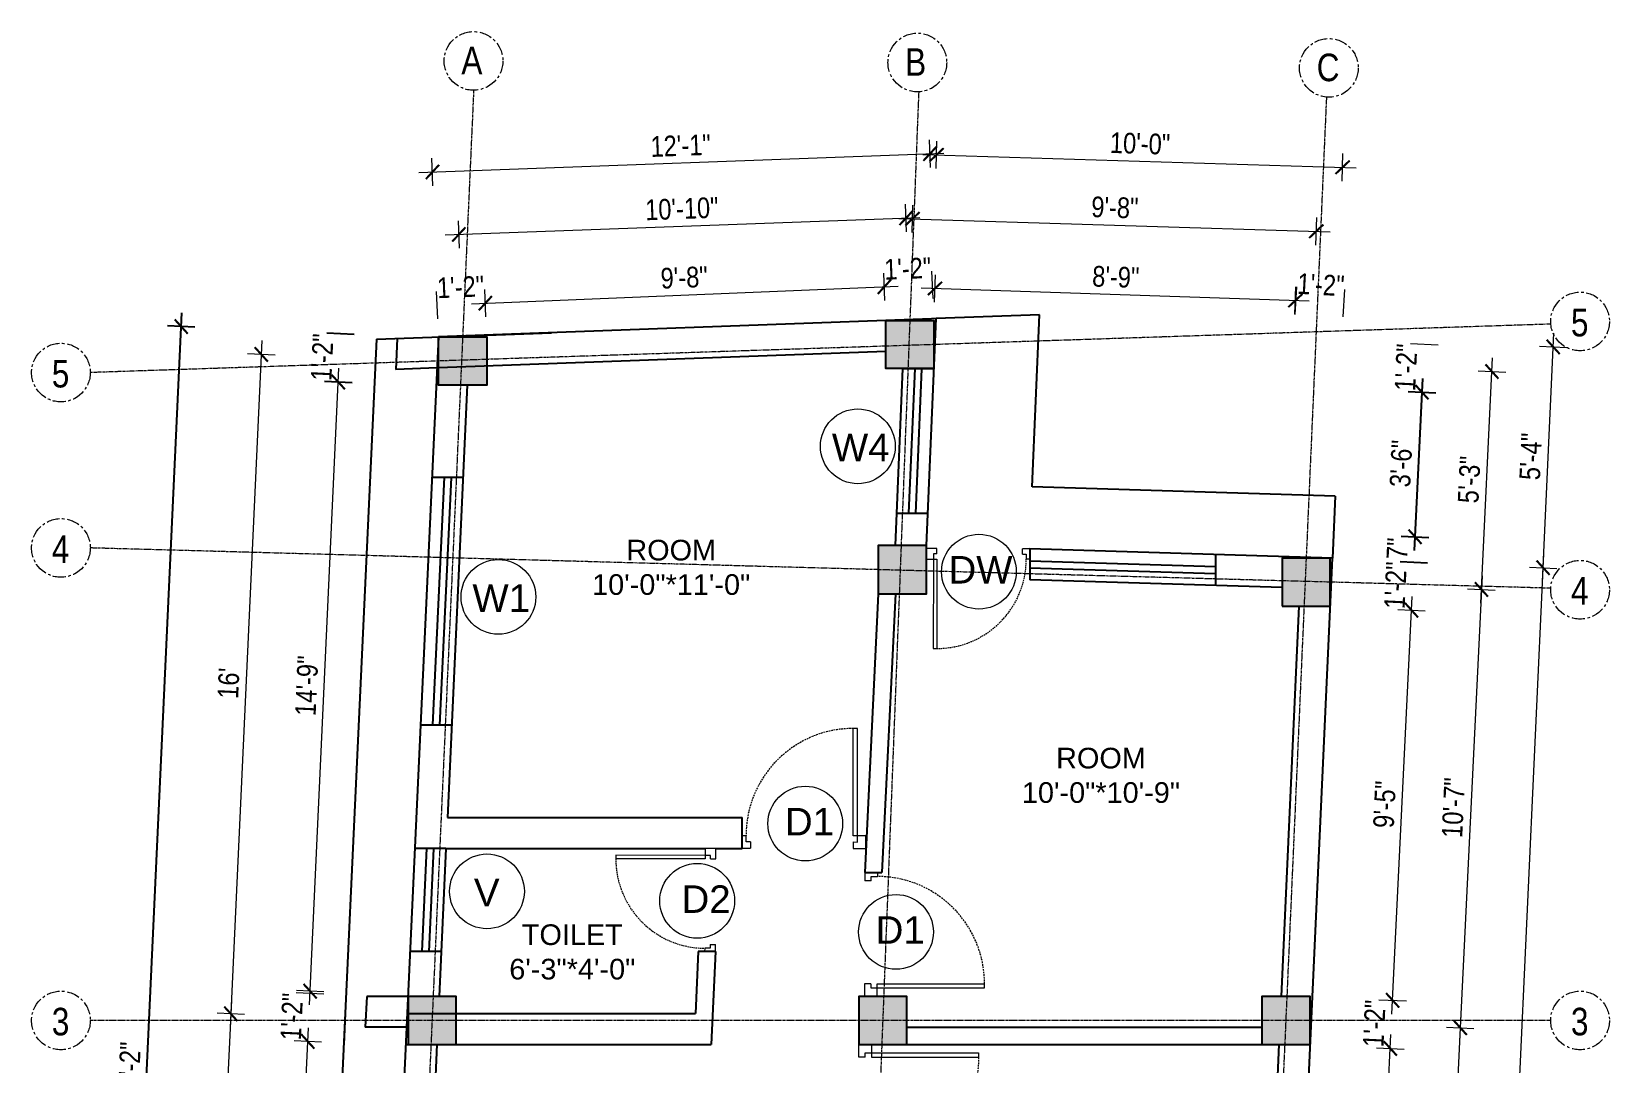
# Model space of a CAD drawing. Header units: inches. Extents: x -10117506 to -5032697, y -6529230 to -3254494.
# Drawn here: x -5046552.6 to -5046094.1, y -3259251 to -3258951.2 of the extents above; entities that cross this region are included whole.
import ezdxf

# ---------------------------------------------------------------- set-up
doc = ezdxf.new("R2010")
doc.units = ezdxf.units.IN
doc.header["$LTSCALE"] = 2
doc.header["$MEASUREMENT"] = 0
doc.header["$PDMODE"] = 34
doc.linetypes.add('CENTER', pattern=[2, 1.25, -0.25, 0.25, -0.25])
doc.linetypes.add('HIDDEN', pattern=[0.375, 0.25, -0.125])
doc.layers.get('0').update_dxf_attribs({"linetype": 'CONTINUOUS'})
doc.layers.get('DEFPOINTS').update_dxf_attribs({"color": 141, "linetype": 'CONTINUOUS'})
for name, color, linetype, lineweight in [('Annotate-Lite.w', 177, 'CONTINUOUS', 9), ('Annotations-Bold.w', 177, 'CONTINUOUS', 13), ('DIM 1-100', 4, 'CONTINUOUS', 13), ('Door-Window.w', 4, 'CONTINUOUS', 15), ('TEXT', 181, 'CONTINUOUS', 25)]:
    doc.layers.add(name, color=color, linetype=linetype, lineweight=lineweight)
doc.styles.add('ARAIL', font='ARIALN.TTF')
doc.styles.add('arial.', font='arial.ttf')
doc.styles.add('gaurav', font='arial.ttf')
doc.styles.get("Standard").update_dxf_attribs({"font": 'ARIALN.TTF'})
doc.dimstyles.new('1 by 96', dxfattribs={"dimtxt": 6, "dimasz": 4, "dimexe": 4, "dimexo": 4, "dimgap": 2, "dimtad": 1, "dimdec": 0, "dimzin": 0, "dimdsep": 46, "dimlunit": 4, "dimtxsty": 'Standard', "dimblk": 'ARCHTICK', "dimcen": 0, "dimdle": 4, "dimadec": 0, "dimazin": 0, "dimtfac": 1, "dimtdec": 0, "dimtix": 1, "dimtofl": 0, "dimtmove": 1, "dimatfit": 3, "dimldrblk": 'ARCHTICK', "dimfxl": 4, "dimfxlon": 1, "dimtolj": 1, "dimtzin": 0, "dimlwd": -1, "dimlwe": -1, "dimarcsym": 0})

# ---------------------------------------------------------------- blocks, each defined once
blk = doc.blocks.new('3-0')
at = {"ltscale": 3}
for p, q in [((11063.05, 10097.68), (11065.97, 10099.9)), ((11063.05, 10097.68), (11064.53, 10095.73)), ((11065.25, 10097.81), (11066.71, 10098.92)), ((11065.99, 10096.84), (11065.25, 10097.81)), ((11065.97, 10099.9), (11066.71, 10098.92)), ((11065.99, 10096.84), (11064.53, 10095.73)), ((11085.5, 10074.13), (11110.32, 10092.96)), ((11086.24, 10073.15), (11111.05, 10091.97)), ((11111.05, 10091.97), (11110.32, 10092.96)), ((11084.04, 10073.02), (11082.57, 10071.91)), ((11082.57, 10071.91), (11084.79, 10068.98)), ((11084.04, 10073.02), (11084.78, 10072.04)), ((11084.78, 10072.04), (11086.24, 10073.15)), ((11084.79, 10068.98), (11087.72, 10071.2)), ((11086.24, 10073.15), (11085.5, 10074.13)), ((11087.72, 10071.2), (11086.24, 10073.15))]:
    blk.add_line(p, q, dxfattribs=at)
at = {"layer": 'Door-Window.w', "color": 9, "linetype": 'HIDDEN', "lineweight": 18}
blk.add_arc((11085.5, 10074.13), 31.16, 37.1906, 127.1465, dxfattribs=at)
blk = doc.blocks.new('_ArchTick')
at = {"color": 0, "linetype": 'ByBlock', "const_width": 0.15}
blk.add_lwpolyline([(-0.5, -0.5), (0.5, 0.5)], dxfattribs=at)
blk = doc.blocks.new('*D796')
at = {"layer": 'DEFPOINTS', "color": 0, "ltscale": 0.5, "transparency": 16777216}
for p in [(-5046444.24, -3259046.92), (-5046494.71, -3259236.59), (-5046453.09, -3259238.51)]:
    blk.add_point(p, dxfattribs=at)
at = {"layer": 'DIM 1-100', "color": 0, "ltscale": 0.5, "transparency": 16777216}
for p, q in [((-5046485.67, -3259041), (-5046494.9, -3259240.58)), ((-5046481.86, -3259045.18), (-5046489.85, -3259044.81)), ((-5046490.72, -3259236.77), (-5046498.71, -3259236.4))]:
    blk.add_line(p, q, dxfattribs=at)
at = {"layer": 'DIM 1-100', "color": 0, "ltscale": 0.5, "transparency": 16777216, "xscale": 4, "yscale": 4, "zscale": 4}
for p, rotation in [((-5046485.86, -3259045), 87.35377427643434), ((-5046494.71, -3259236.59), 267.3537742764343)]:
    blk.add_blockref('_ArchTick', p, dxfattribs=dict(at, rotation=rotation))
at = {"layer": 'DIM 1-100', "color": 0, "ltscale": 0.5, "transparency": 16777216, "insert": (-5046495.34, -3259140.56), "char_height": 6, "attachment_point": 5, "rotation": 87.3538}
blk.add_mtext("\\A1;16'", dxfattribs=at)
blk = doc.blocks.new('*D797')
at = {"layer": 'DEFPOINTS', "color": 0, "ltscale": 0.5, "transparency": 16777216}
for p in [(-5046453.09, -3259238.51), (-5046500.95, -3259371.59), (-5046459.33, -3259373.51)]:
    blk.add_point(p, dxfattribs=at)
at = {"layer": 'DIM 1-100', "color": 0, "ltscale": 0.5, "transparency": 16777216}
for p, q in [((-5046494.53, -3259232.59), (-5046501.14, -3259375.58)), ((-5046490.72, -3259236.77), (-5046498.71, -3259236.4)), ((-5046496.96, -3259371.77), (-5046504.95, -3259371.4))]:
    blk.add_line(p, q, dxfattribs=at)
at = {"layer": 'DIM 1-100', "color": 0, "ltscale": 0.5, "transparency": 16777216, "xscale": 4, "yscale": 4, "zscale": 4}
for p, rotation in [((-5046494.71, -3259236.59), 87.35377427643306), ((-5046500.95, -3259371.59), 267.353774276433)]:
    blk.add_blockref('_ArchTick', p, dxfattribs=dict(at, rotation=rotation))
at = {"layer": 'DIM 1-100', "color": 0, "ltscale": 0.5, "transparency": 16777216, "insert": (-5046502.89, -3259303.85), "char_height": 6, "attachment_point": 5, "rotation": 87.3538}
blk.add_mtext('\\A1;11\'-3"', dxfattribs=at)
blk = doc.blocks.new('*D802')
at = {"layer": 'DEFPOINTS', "color": 0, "ltscale": 0.5, "transparency": 16777216}
for p in [(-5046472.34, -3259244.62), (-5046453.08, -3259245.51), (-5046459.32, -3259366.51)]:
    blk.add_point(p, dxfattribs=at)
at = {"layer": 'DIM 1-100', "color": 0, "ltscale": 0.5, "transparency": 16777216}
for p, q in [((-5046478.12, -3259369.65), (-5046472.15, -3259240.63)), ((-5046468.34, -3259244.81), (-5046476.33, -3259244.44)), ((-5046473.94, -3259365.84), (-5046481.93, -3259365.47))]:
    blk.add_line(p, q, dxfattribs=at)
at = {"layer": 'DIM 1-100', "color": 0, "ltscale": 0.5, "transparency": 16777216, "xscale": 4, "yscale": 4, "zscale": 4}
for p, rotation in [((-5046472.34, -3259244.62), 87.35377427643303), ((-5046477.93, -3259365.65), 267.353774276433)]:
    blk.add_blockref('_ArchTick', p, dxfattribs=dict(at, rotation=rotation))
at = {"layer": 'DIM 1-100', "color": 0, "ltscale": 0.5, "transparency": 16777216, "insert": (-5046480.19, -3259304.9), "char_height": 6, "attachment_point": 5, "rotation": 87.3538}
blk.add_mtext('\\A1;10\'-1"', dxfattribs=at)
blk = doc.blocks.new('*D803')
at = {"layer": 'DEFPOINTS', "color": 0, "ltscale": 0.5, "transparency": 16777216}
for p in [(-5046471.69, -3259230.65), (-5046453.08, -3259231.51), (-5046453.08, -3259245.51)]:
    blk.add_point(p, dxfattribs=at)
at = {"layer": 'DIM 1-100', "color": 0, "ltscale": 0.5, "transparency": 16777216}
for p, q in [((-5046467.7, -3259230.84), (-5046475.69, -3259230.47)), ((-5046468.34, -3259244.81), (-5046476.33, -3259244.44))]:
    blk.add_line(p, q, dxfattribs=at)
at = {"layer": 'DIM 1-100', "color": 0, "ltscale": 0.5, "transparency": 16777216, "insert": (-5046477.02, -3259237.4), "char_height": 6, "attachment_point": 5, "rotation": 87.3538}
blk.add_mtext('\\A1;1\'-2"', dxfattribs=at)
blk = doc.blocks.new('*D804')
at = {"layer": 'DEFPOINTS', "color": 0, "ltscale": 0.5, "transparency": 16777216}
for p in [(-5046463.48, -3259053.03), (-5046444.22, -3259053.92), (-5046439.08, -3259231.51)]:
    blk.add_point(p, dxfattribs=at)
at = {"layer": 'DIM 1-100', "color": 0, "ltscale": 0.5, "transparency": 16777216}
for p, q in [((-5046471.85, -3259234), (-5046463.3, -3259049.04)), ((-5046459.49, -3259053.22), (-5046467.48, -3259052.85)), ((-5046467.67, -3259230.19), (-5046475.66, -3259229.82))]:
    blk.add_line(p, q, dxfattribs=at)
at = {"layer": 'DIM 1-100', "color": 0, "ltscale": 0.5, "transparency": 16777216, "xscale": 4, "yscale": 4, "zscale": 4}
for p, rotation in [((-5046463.48, -3259053.03), 87.35377427643303), ((-5046471.66, -3259230.01), 267.353774276433)]:
    blk.add_blockref('_ArchTick', p, dxfattribs=dict(at, rotation=rotation))
at = {"layer": 'DIM 1-100', "color": 0, "ltscale": 0.5, "transparency": 16777216, "insert": (-5046472.63, -3259141.28), "char_height": 6, "attachment_point": 5, "rotation": 87.3538}
blk.add_mtext('\\A1;14\'-9"', dxfattribs=at)
blk = doc.blocks.new('*D805')
at = {"color": 0, "ltscale": 0.5, "transparency": 16777216}
for p, q in [((-5046458.84, -3259039.25), (-5046466.83, -3259038.88)), ((-5046459.49, -3259053.22), (-5046467.48, -3259052.85))]:
    blk.add_line(p, q, dxfattribs=at)
at = {"layer": 'DEFPOINTS', "color": 0, "ltscale": 0.5, "transparency": 16777216}
for p in [(-5046462.84, -3259039.06), (-5046444.22, -3259039.92), (-5046444.22, -3259053.92)]:
    blk.add_point(p, dxfattribs=at)
at = {"color": 0, "ltscale": 0.5, "transparency": 16777216, "insert": (-5046468.17, -3259045.81), "char_height": 6, "attachment_point": 5, "rotation": 87.3538}
blk.add_mtext('\\A1;1\'-2"', dxfattribs=at)
blk = doc.blocks.new('*D806')
at = {"color": 0, "ltscale": 0.5, "transparency": 16777216}
for p, q in [((-5046529.34, -3259474.51), (-5046508.93, -3259032.93)), ((-5046505.12, -3259037.11), (-5046513.11, -3259036.74)), ((-5046525.16, -3259470.7), (-5046533.15, -3259470.33))]:
    blk.add_line(p, q, dxfattribs=at)
at = {"layer": 'DEFPOINTS', "color": 0, "ltscale": 0.5, "transparency": 16777216}
for p in [(-5046509.11, -3259036.92), (-5046444.22, -3259039.92), (-5046464.26, -3259473.51)]:
    blk.add_point(p, dxfattribs=at)
at = {"color": 0, "ltscale": 0.5, "transparency": 16777216, "xscale": 4, "yscale": 4, "zscale": 4}
for p, rotation in [((-5046509.11, -3259036.92), 87.35377427646175), ((-5046529.15, -3259470.51), 267.3537742764618)]:
    blk.add_blockref('_ArchTick', p, dxfattribs=dict(at, rotation=rotation))
at = {"color": 0, "ltscale": 0.5, "transparency": 16777216, "insert": (-5046524.19, -3259253.48), "char_height": 6, "attachment_point": 5, "rotation": 87.3538}
blk.add_mtext('\\A1;36\'-2"', dxfattribs=at)
blk = doc.blocks.new('*D815')
at = {"layer": 'DEFPOINTS', "color": 0, "ltscale": 0.5, "transparency": 16777216}
for p in [(-5046174.94, -3259111.18), (-5046181.09, -3259238.51), (-5046137.48, -3259240.62)]:
    blk.add_point(p, dxfattribs=at)
at = {"layer": 'DIM 1-100', "color": 0, "ltscale": 0.5, "transparency": 16777216}
for p, q in [((-5046131.14, -3259109.29), (-5046137.67, -3259244.61)), ((-5046135.33, -3259113.09), (-5046127.34, -3259113.48)), ((-5046141.48, -3259240.42), (-5046133.49, -3259240.81))]:
    blk.add_line(p, q, dxfattribs=at)
at = {"layer": 'DIM 1-100', "color": 0, "ltscale": 0.5, "transparency": 16777216, "xscale": 4, "yscale": 4, "zscale": 4}
for p, rotation in [((-5046131.33, -3259113.29), 87.23477603585455), ((-5046137.48, -3259240.62), 267.2347760358546)]:
    blk.add_blockref('_ArchTick', p, dxfattribs=dict(at, rotation=rotation))
at = {"layer": 'DIM 1-100', "color": 0, "ltscale": 0.5, "transparency": 16777216, "insert": (-5046139.46, -3259176.71), "char_height": 6, "attachment_point": 5, "rotation": 87.2348}
blk.add_mtext('\\A1;10\'-7"', dxfattribs=at)
blk = doc.blocks.new('*D816')
at = {"layer": 'DEFPOINTS', "color": 0, "ltscale": 0.5, "transparency": 16777216}
for p in [(-5046181.09, -3259238.51), (-5046187.27, -3259373.51), (-5046144, -3259375.6)]:
    blk.add_point(p, dxfattribs=at)
at = {"layer": 'DIM 1-100', "color": 0, "ltscale": 0.5, "transparency": 16777216}
for p, q in [((-5046137.29, -3259236.62), (-5046144.19, -3259379.6)), ((-5046141.48, -3259240.42), (-5046133.49, -3259240.81)), ((-5046148, -3259375.41), (-5046140.01, -3259375.79))]:
    blk.add_line(p, q, dxfattribs=at)
at = {"layer": 'DIM 1-100', "color": 0, "ltscale": 0.5, "transparency": 16777216, "xscale": 4, "yscale": 4, "zscale": 4}
for p, rotation in [((-5046137.48, -3259240.62), 87.23477603585154), ((-5046144, -3259375.6), 267.2347760358515)]:
    blk.add_blockref('_ArchTick', p, dxfattribs=dict(at, rotation=rotation))
at = {"layer": 'DIM 1-100', "color": 0, "ltscale": 0.5, "transparency": 16777216, "insert": (-5046145.8, -3259307.86), "char_height": 6, "attachment_point": 5, "rotation": 87.2348}
blk.add_mtext('\\A1;11\'-3"', dxfattribs=at)
blk = doc.blocks.new('*D818')
at = {"layer": 'DEFPOINTS', "color": 0, "ltscale": 0.5, "transparency": 16777216}
for p in [(-5046174.61, -3259104.17), (-5046113.41, -3259106.97), (-5046191.52, -3259473.51)]:
    blk.add_point(p, dxfattribs=at)
at = {"layer": 'DIM 1-100', "color": 0, "ltscale": 0.5, "transparency": 16777216}
for p, q in [((-5046130.5, -3259480.31), (-5046113.22, -3259102.98)), ((-5046117.4, -3259106.79), (-5046109.41, -3259107.16)), ((-5046134.31, -3259476.13), (-5046126.32, -3259476.5))]:
    blk.add_line(p, q, dxfattribs=at)
at = {"layer": 'DIM 1-100', "color": 0, "ltscale": 0.5, "transparency": 16777216, "xscale": 4, "yscale": 4, "zscale": 4}
for p, rotation in [((-5046113.41, -3259106.97), 87.37866535708275), ((-5046130.32, -3259476.31), 267.3786653570828)]:
    blk.add_blockref('_ArchTick', p, dxfattribs=dict(at, rotation=rotation))
at = {"layer": 'DIM 1-100', "color": 0, "ltscale": 0.5, "transparency": 16777216, "insert": (-5046126.92, -3259291.41), "char_height": 6, "attachment_point": 5, "rotation": 87.3787}
blk.add_mtext('\\A1;30\'-10"', dxfattribs=at)
blk = doc.blocks.new('*D822')
at = {"layer": 'DEFPOINTS', "color": 0, "ltscale": 0.5, "transparency": 16777216}
for p in [(-5046181.09, -3259245.51), (-5046157.8, -3259246.64), (-5046187.27, -3259366.51)]:
    blk.add_point(p, dxfattribs=at)
at = {"layer": 'DIM 1-100', "color": 0, "ltscale": 0.5, "transparency": 16777216}
for p, q in [((-5046163.84, -3259371.65), (-5046157.61, -3259242.64)), ((-5046161.8, -3259246.44), (-5046153.81, -3259246.83)), ((-5046167.64, -3259367.46), (-5046159.65, -3259367.85))]:
    blk.add_line(p, q, dxfattribs=at)
at = {"layer": 'DIM 1-100', "color": 0, "ltscale": 0.5, "transparency": 16777216, "xscale": 4, "yscale": 4, "zscale": 4}
for p, rotation in [((-5046157.8, -3259246.64), 87.23477603585147), ((-5046163.65, -3259367.65), 267.2347760358515)]:
    blk.add_blockref('_ArchTick', p, dxfattribs=dict(at, rotation=rotation))
at = {"layer": 'DIM 1-100', "color": 0, "ltscale": 0.5, "transparency": 16777216, "insert": (-5046165.78, -3259306.9), "char_height": 6, "attachment_point": 5, "rotation": 87.2348}
blk.add_mtext('\\A1;10\'-1"', dxfattribs=at)
blk = doc.blocks.new('*D823')
at = {"layer": 'DEFPOINTS', "color": 0, "ltscale": 0.5, "transparency": 16777216}
for p in [(-5046181.09, -3259231.51), (-5046157.13, -3259232.67), (-5046181.09, -3259245.51)]:
    blk.add_point(p, dxfattribs=at)
at = {"layer": 'DIM 1-100', "color": 0, "ltscale": 0.5, "transparency": 16777216}
for p, q in [((-5046161.12, -3259232.48), (-5046153.13, -3259232.86)), ((-5046161.8, -3259246.44), (-5046153.81, -3259246.83))]:
    blk.add_line(p, q, dxfattribs=at)
at = {"layer": 'DIM 1-100', "color": 0, "ltscale": 0.5, "transparency": 16777216, "insert": (-5046162.47, -3259239.41), "char_height": 6, "attachment_point": 5, "rotation": 87.2348}
blk.add_mtext('\\A1;1\'-2"', dxfattribs=at)
blk = doc.blocks.new('*D824')
at = {"layer": 'DEFPOINTS', "color": 0, "ltscale": 0.5, "transparency": 16777216}
for p in [(-5046175.26, -3259118.17), (-5046151.65, -3259119.31), (-5046181.09, -3259231.51)]:
    blk.add_point(p, dxfattribs=at)
at = {"layer": 'DIM 1-100', "color": 0, "ltscale": 0.5, "transparency": 16777216}
for p, q in [((-5046157.32, -3259236.66), (-5046151.46, -3259115.32)), ((-5046155.65, -3259119.12), (-5046147.66, -3259119.5)), ((-5046161.12, -3259232.48), (-5046153.13, -3259232.86))]:
    blk.add_line(p, q, dxfattribs=at)
at = {"layer": 'DIM 1-100', "color": 0, "ltscale": 0.5, "transparency": 16777216, "xscale": 4, "yscale": 4, "zscale": 4}
for p, rotation in [((-5046151.65, -3259119.31), 87.23477603585147), ((-5046157.13, -3259232.67), 267.2347760358515)]:
    blk.add_blockref('_ArchTick', p, dxfattribs=dict(at, rotation=rotation))
at = {"layer": 'DIM 1-100', "color": 0, "ltscale": 0.5, "transparency": 16777216, "insert": (-5046159.45, -3259175.75), "char_height": 6, "attachment_point": 5, "rotation": 87.2348}
blk.add_mtext('\\A1;9\'-5"', dxfattribs=at)
blk = doc.blocks.new('*D825')
at = {"layer": 'DEFPOINTS', "color": 0, "ltscale": 0.5, "transparency": 16777216}
for p in [(-5046175.26, -3259104.17), (-5046150.98, -3259105.34), (-5046175.26, -3259118.17)]:
    blk.add_point(p, dxfattribs=at)
at = {"layer": 'DIM 1-100', "color": 0, "ltscale": 0.5, "transparency": 16777216}
for p, q in [((-5046154.97, -3259105.15), (-5046146.98, -3259105.54)), ((-5046155.65, -3259119.12), (-5046147.66, -3259119.5))]:
    blk.add_line(p, q, dxfattribs=at)
at = {"layer": 'DIM 1-100', "color": 0, "ltscale": 0.5, "transparency": 16777216, "insert": (-5046156.32, -3259112.09), "char_height": 6, "attachment_point": 5, "rotation": 87.2348}
blk.add_mtext('\\A1;1\'-2"', dxfattribs=at)
blk = doc.blocks.new('*D826')
at = {"layer": 'DEFPOINTS', "color": 0, "ltscale": 0.5, "transparency": 16777216}
for p in [(-5046298.5, -3259005.37), (-5046297.41, -3259035.14), (-5046427.35, -3259039.92)]:
    blk.add_point(p, dxfattribs=at)
at = {"layer": 'DIM 1-100', "color": 0, "ltscale": 0.5, "transparency": 16777216}
for p, q in [((-5046298.36, -3259009.37), (-5046298.65, -3259001.38)), ((-5046432.44, -3259010.3), (-5046294.51, -3259005.23)), ((-5046428.3, -3259014.15), (-5046428.59, -3259006.15))]:
    blk.add_line(p, q, dxfattribs=at)
at = {"layer": 'DIM 1-100', "color": 0, "ltscale": 0.5, "transparency": 16777216, "xscale": 4, "yscale": 4, "zscale": 4}
for p, rotation in [((-5046298.5, -3259005.37), 2.105301261559177), ((-5046428.45, -3259010.15), 182.1053012615592)]:
    blk.add_blockref('_ArchTick', p, dxfattribs=dict(at, rotation=rotation))
at = {"layer": 'DIM 1-100', "color": 0, "ltscale": 0.5, "transparency": 16777216, "insert": (-5046363.66, -3259002.7), "char_height": 6, "attachment_point": 5, "rotation": 2.1053}
blk.add_mtext('\\A1;10\'-10"', dxfattribs=at)
blk = doc.blocks.new('*D827')
at = {"layer": 'DEFPOINTS', "color": 0, "ltscale": 0.5, "transparency": 16777216}
for p in [(-5046291.54, -3258986.68), (-5046289.78, -3259034.61), (-5046434.35, -3259039.92)]:
    blk.add_point(p, dxfattribs=at)
at = {"layer": 'DIM 1-100', "color": 0, "ltscale": 0.5, "transparency": 16777216}
for p, q in [((-5046291.39, -3258990.68), (-5046291.69, -3258982.68)), ((-5046440.11, -3258992.14), (-5046287.54, -3258986.53)), ((-5046435.97, -3258995.99), (-5046436.26, -3258988))]:
    blk.add_line(p, q, dxfattribs=at)
at = {"layer": 'DIM 1-100', "color": 0, "ltscale": 0.5, "transparency": 16777216, "xscale": 4, "yscale": 4, "zscale": 4}
for p, rotation in [((-5046291.54, -3258986.68), 2.105301261245931), ((-5046436.11, -3258991.99), 182.1053012612459)]:
    blk.add_blockref('_ArchTick', p, dxfattribs=dict(at, rotation=rotation))
at = {"layer": 'DIM 1-100', "color": 0, "ltscale": 0.5, "transparency": 16777216, "insert": (-5046364.01, -3258984.33), "char_height": 6, "attachment_point": 5, "rotation": 2.1053}
blk.add_mtext('\\A1;12\'-1"', dxfattribs=at)
blk = doc.blocks.new('*D828')
at = {"layer": 'DEFPOINTS', "color": 0, "ltscale": 0.5, "transparency": 16777216}
for p in [(-5046304.81, -3259025.36), (-5046304.41, -3259035.14), (-5046420.35, -3259039.92)]:
    blk.add_point(p, dxfattribs=at)
at = {"layer": 'DIM 1-100', "color": 0, "ltscale": 0.5, "transparency": 16777216}
for p, q in [((-5046304.65, -3259029.35), (-5046304.98, -3259021.36)), ((-5046424.75, -3259030.3), (-5046300.82, -3259025.19)), ((-5046420.59, -3259034.13), (-5046420.92, -3259026.14))]:
    blk.add_line(p, q, dxfattribs=at)
at = {"layer": 'DIM 1-100', "color": 0, "ltscale": 0.5, "transparency": 16777216, "xscale": 4, "yscale": 4, "zscale": 4}
for p, rotation in [((-5046304.81, -3259025.36), 2.359245323736432), ((-5046420.75, -3259030.13), 182.3592453237364)]:
    blk.add_blockref('_ArchTick', p, dxfattribs=dict(at, rotation=rotation))
at = {"layer": 'DIM 1-100', "color": 0, "ltscale": 0.5, "transparency": 16777216, "insert": (-5046362.99, -3259022.68), "char_height": 6, "attachment_point": 5, "rotation": 2.3592}
blk.add_mtext('\\A1;9\'-8"', dxfattribs=at)
blk = doc.blocks.new('*D829')
at = {"layer": 'DEFPOINTS', "color": 0, "ltscale": 0.5, "transparency": 16777216}
for p in [(-5046290.84, -3259024.78), (-5046304.41, -3259035.14), (-5046290.41, -3259035.14)]:
    blk.add_point(p, dxfattribs=at)
at = {"layer": 'DIM 1-100', "color": 0, "ltscale": 0.5, "transparency": 16777216}
for p, q in [((-5046304.65, -3259029.35), (-5046304.98, -3259021.36)), ((-5046290.67, -3259028.78), (-5046291, -3259020.78))]:
    blk.add_line(p, q, dxfattribs=at)
at = {"layer": 'DIM 1-100', "color": 0, "ltscale": 0.5, "transparency": 16777216, "insert": (-5046298.03, -3259020.06), "char_height": 6, "attachment_point": 5, "rotation": 2.3592}
blk.add_mtext('\\A1;1\'-2"', dxfattribs=at)
blk = doc.blocks.new('*D830')
at = {"layer": 'DEFPOINTS', "color": 0, "ltscale": 0.5, "transparency": 16777216}
for p in [(-5046434.73, -3259030.71), (-5046434.35, -3259039.92), (-5046420.35, -3259039.92)]:
    blk.add_point(p, dxfattribs=at)
at = {"layer": 'DIM 1-100', "color": 0, "ltscale": 0.5, "transparency": 16777216}
for p, q in [((-5046434.57, -3259034.7), (-5046434.9, -3259026.71)), ((-5046420.59, -3259034.13), (-5046420.92, -3259026.14))]:
    blk.add_line(p, q, dxfattribs=at)
at = {"layer": 'DIM 1-100', "color": 0, "ltscale": 0.5, "transparency": 16777216, "insert": (-5046427.95, -3259025.41), "char_height": 6, "attachment_point": 5, "rotation": 2.3592}
blk.add_mtext('\\A1;1\'-2"', dxfattribs=at)
blk = doc.blocks.new('*D831')
at = {"layer": 'DEFPOINTS', "color": 0, "ltscale": 0.5, "transparency": 16777216}
for p in [(-5046179.32, -3259009.23), (-5046299.58, -3259100.55), (-5046182.26, -3259104.17)]:
    blk.add_point(p, dxfattribs=at)
at = {"layer": 'DIM 1-100', "color": 0, "ltscale": 0.5, "transparency": 16777216}
for p, q in [((-5046296.77, -3259009.6), (-5046296.52, -3259001.6)), ((-5046300.64, -3259005.48), (-5046175.32, -3259009.35)), ((-5046179.45, -3259013.22), (-5046179.2, -3259005.23))]:
    blk.add_line(p, q, dxfattribs=at)
at = {"layer": 'DIM 1-100', "color": 0, "ltscale": 0.5, "transparency": 16777216, "xscale": 4, "yscale": 4, "zscale": 4}
for p, rotation in [((-5046296.64, -3259005.6), 178.2307711003273), ((-5046179.32, -3259009.23), 358.2307711003274)]:
    blk.add_blockref('_ArchTick', p, dxfattribs=dict(at, rotation=rotation))
at = {"layer": 'DIM 1-100', "color": 0, "ltscale": 0.5, "transparency": 16777216, "insert": (-5046237.83, -3259002.35), "char_height": 6, "attachment_point": 5, "rotation": 358.2308}
blk.add_mtext('\\A1;9\'-8"', dxfattribs=at)
blk = doc.blocks.new('*D832')
at = {"layer": 'DEFPOINTS', "color": 0, "ltscale": 0.5, "transparency": 16777216}
for p in [(-5046171.68, -3258990.64), (-5046292.58, -3259082.51), (-5046174.61, -3259086.13)]:
    blk.add_point(p, dxfattribs=at)
at = {"layer": 'DIM 1-100', "color": 0, "ltscale": 0.5, "transparency": 16777216}
for p, q in [((-5046289.76, -3258991.02), (-5046289.52, -3258983.02)), ((-5046293.64, -3258986.89), (-5046167.68, -3258990.76)), ((-5046171.8, -3258994.64), (-5046171.56, -3258986.64))]:
    blk.add_line(p, q, dxfattribs=at)
at = {"layer": 'DIM 1-100', "color": 0, "ltscale": 0.5, "transparency": 16777216, "xscale": 4, "yscale": 4, "zscale": 4}
for p, rotation in [((-5046289.64, -3258987.02), 178.2403784459445), ((-5046171.68, -3258990.64), 358.2403784459445)]:
    blk.add_blockref('_ArchTick', p, dxfattribs=dict(at, rotation=rotation))
at = {"layer": 'DIM 1-100', "color": 0, "ltscale": 0.5, "transparency": 16777216, "insert": (-5046230.51, -3258983.77), "char_height": 6, "attachment_point": 5, "rotation": 358.2404}
blk.add_mtext('\\A1;10\'-0"', dxfattribs=at)
blk = doc.blocks.new('*D833')
at = {"layer": 'DEFPOINTS', "color": 0, "ltscale": 0.5, "transparency": 16777216}
for p in [(-5046185.39, -3259029.35), (-5046290.41, -3259035.14), (-5046185.7, -3259038.65)]:
    blk.add_point(p, dxfattribs=at)
at = {"layer": 'DIM 1-100', "color": 0, "ltscale": 0.5, "transparency": 16777216}
for p, q in [((-5046290.23, -3259029.84), (-5046289.96, -3259021.84)), ((-5046294.1, -3259025.71), (-5046181.39, -3259029.48)), ((-5046185.52, -3259033.34), (-5046185.25, -3259025.35))]:
    blk.add_line(p, q, dxfattribs=at)
at = {"layer": 'DIM 1-100', "color": 0, "ltscale": 0.5, "transparency": 16777216, "xscale": 4, "yscale": 4, "zscale": 4}
for p, rotation in [((-5046290.1, -3259025.84), 178.0827308173939), ((-5046185.39, -3259029.35), 358.0827308173939)]:
    blk.add_blockref('_ArchTick', p, dxfattribs=dict(at, rotation=rotation))
at = {"layer": 'DIM 1-100', "color": 0, "ltscale": 0.5, "transparency": 16777216, "insert": (-5046237.57, -3259022.53), "char_height": 6, "attachment_point": 5, "rotation": 358.0827}
blk.add_mtext('\\A1;8\'-9"', dxfattribs=at)
blk = doc.blocks.new('*D834')
at = {"layer": 'DEFPOINTS', "color": 0, "ltscale": 0.5, "transparency": 16777216}
for p in [(-5046171.27, -3259030.13), (-5046185.7, -3259038.65), (-5046175.26, -3259104.17)]:
    blk.add_point(p, dxfattribs=at)
at = {"layer": 'DIM 1-100', "color": 0, "ltscale": 0.5, "transparency": 16777216}
for p, q in [((-5046185.41, -3259033.37), (-5046184.98, -3259025.38)), ((-5046171.49, -3259034.12), (-5046171.06, -3259026.13))]:
    blk.add_line(p, q, dxfattribs=at)
at = {"layer": 'DIM 1-100', "color": 0, "ltscale": 0.5, "transparency": 16777216, "insert": (-5046177.97, -3259024.75), "char_height": 6, "attachment_point": 5, "rotation": 356.9212}
blk.add_mtext('\\A1;1\'-2"', dxfattribs=at)
blk = doc.blocks.new('*D794')
at = {"color": 0, "ltscale": 0.5, "transparency": 16777216}
for p, q in [((-5046154.62, -3259097.79), (-5046146.63, -3259098.17)), ((-5046154.97, -3259105.15), (-5046146.98, -3259105.54))]:
    blk.add_line(p, q, dxfattribs=at)
at = {"layer": 'DEFPOINTS', "color": 0, "ltscale": 0.5, "transparency": 16777216}
for p in [(-5046292.18, -3259091.14), (-5046150.62, -3259097.98), (-5046175.26, -3259104.17)]:
    blk.add_point(p, dxfattribs=at)
at = {"color": 0, "ltscale": 0.5, "transparency": 16777216, "insert": (-5046155.8, -3259101.42), "char_height": 6, "attachment_point": 5, "rotation": 87.2348}
blk.add_mtext('\\A1;7"', dxfattribs=at)
blk = doc.blocks.new('*D795')
at = {"color": 0, "ltscale": 0.5, "transparency": 16777216}
for p, q in [((-5046150.82, -3259101.98), (-5046148.4, -3259052)), ((-5046152.59, -3259055.8), (-5046144.6, -3259056.19)), ((-5046154.62, -3259097.79), (-5046146.63, -3259098.17))]:
    blk.add_line(p, q, dxfattribs=at)
at = {"layer": 'DEFPOINTS', "color": 0, "ltscale": 0.5, "transparency": 16777216}
for p in [(-5046290.4, -3259049.14), (-5046148.6, -3259055.99), (-5046292.18, -3259091.14)]:
    blk.add_point(p, dxfattribs=at)
at = {"color": 0, "ltscale": 0.5, "transparency": 16777216, "xscale": 4, "yscale": 4, "zscale": 4}
for p, rotation in [((-5046148.6, -3259055.99), 87.23477603585147), ((-5046150.62, -3259097.98), 267.2347760358515)]:
    blk.add_blockref('_ArchTick', p, dxfattribs=dict(at, rotation=rotation))
at = {"color": 0, "ltscale": 0.5, "transparency": 16777216, "insert": (-5046154.67, -3259076.74), "char_height": 6, "attachment_point": 5, "rotation": 87.2348}
blk.add_mtext('\\A1;3\'-6"', dxfattribs=at)
blk = doc.blocks.new('*D835')
at = {"layer": 'DEFPOINTS', "color": 0, "ltscale": 0.5, "transparency": 16777216}
for p in [(-5046290.41, -3259035.14), (-5046147.92, -3259042.03), (-5046290.4, -3259049.14)]:
    blk.add_point(p, dxfattribs=at)
at = {"layer": 'DIM 1-100', "color": 0, "ltscale": 0.5, "transparency": 16777216}
for p, q in [((-5046151.92, -3259041.83), (-5046143.93, -3259042.22)), ((-5046152.59, -3259055.8), (-5046144.6, -3259056.19))]:
    blk.add_line(p, q, dxfattribs=at)
at = {"layer": 'DIM 1-100', "color": 0, "ltscale": 0.5, "transparency": 16777216, "insert": (-5046153.26, -3259048.77), "char_height": 6, "attachment_point": 5, "rotation": 87.2348}
blk.add_mtext('\\A1;1\'-2"', dxfattribs=at)
blk = doc.blocks.new('*D836')
at = {"layer": 'DEFPOINTS', "color": 0, "ltscale": 0.5, "transparency": 16777216}
for p in [(-5046290.41, -3259042.14), (-5046128.27, -3259049.98), (-5046174.94, -3259111.18)]:
    blk.add_point(p, dxfattribs=at)
at = {"layer": 'DIM 1-100', "color": 0, "ltscale": 0.5, "transparency": 16777216}
for p, q in [((-5046132.27, -3259049.78), (-5046124.28, -3259050.17)), ((-5046131.52, -3259117.28), (-5046128.08, -3259045.98)), ((-5046135.33, -3259113.09), (-5046127.34, -3259113.48))]:
    blk.add_line(p, q, dxfattribs=at)
at = {"layer": 'DIM 1-100', "color": 0, "ltscale": 0.5, "transparency": 16777216, "xscale": 4, "yscale": 4, "zscale": 4}
for p, rotation in [((-5046128.27, -3259049.98), 87.23477603585147), ((-5046131.33, -3259113.29), 267.2347760358515)]:
    blk.add_blockref('_ArchTick', p, dxfattribs=dict(at, rotation=rotation))
at = {"layer": 'DIM 1-100', "color": 0, "ltscale": 0.5, "transparency": 16777216, "insert": (-5046134.86, -3259081.39), "char_height": 6, "attachment_point": 5, "rotation": 87.2348}
blk.add_mtext('\\A1;5\'-3"', dxfattribs=at)
blk = doc.blocks.new('*D837')
at = {"layer": 'DEFPOINTS', "color": 0, "ltscale": 0.5, "transparency": 16777216}
for p in [(-5046289.78, -3259034.61), (-5046110.47, -3259042.82), (-5046174.61, -3259104.17)]:
    blk.add_point(p, dxfattribs=at)
at = {"layer": 'DIM 1-100', "color": 0, "ltscale": 0.5, "transparency": 16777216}
for p, q in [((-5046113.59, -3259110.97), (-5046110.29, -3259038.82)), ((-5046114.46, -3259042.63), (-5046106.47, -3259043)), ((-5046117.4, -3259106.79), (-5046109.41, -3259107.16))]:
    blk.add_line(p, q, dxfattribs=at)
at = {"layer": 'DIM 1-100', "color": 0, "ltscale": 0.5, "transparency": 16777216, "xscale": 4, "yscale": 4, "zscale": 4}
for p, rotation in [((-5046110.47, -3259042.82), 87.3786653570823), ((-5046113.41, -3259106.97), 267.3786653570823)]:
    blk.add_blockref('_ArchTick', p, dxfattribs=dict(at, rotation=rotation))
at = {"layer": 'DIM 1-100', "color": 0, "ltscale": 0.5, "transparency": 16777216, "insert": (-5046116.98, -3259074.66), "char_height": 6, "attachment_point": 5, "rotation": 87.3787}
blk.add_mtext('\\A1;5\'-4"', dxfattribs=at)

msp = doc.modelspace()

# ---------------------------------------------------------------- hatches: boundary and pattern name
at = {"ltscale": 0.5}
for points in [[(-5046290.4, -3259035.14), (-5046304.4, -3259035.14), (-5046304.4, -3259049.14), (-5046290.4, -3259049.14)], [(-5046420.35, -3259039.92), (-5046434.35, -3259039.92), (-5046434.35, -3259053.92), (-5046420.35, -3259053.92)], [(-5046292.58, -3259100.55), (-5046306.58, -3259100.55), (-5046306.58, -3259114.55), (-5046292.58, -3259114.55)], [(-5046175.26, -3259104.17), (-5046189.26, -3259104.17), (-5046189.26, -3259118.17), (-5046175.26, -3259118.17)], [(-5046429.21, -3259231.51), (-5046443.21, -3259231.51), (-5046443.21, -3259245.51), (-5046429.21, -3259245.51)], [(-5046298.26, -3259231.51), (-5046312.26, -3259231.51), (-5046312.26, -3259245.51), (-5046298.26, -3259245.51)], [(-5046181.09, -3259231.51), (-5046195.09, -3259231.51), (-5046195.09, -3259245.51), (-5046181.09, -3259245.51)]]:
    msp.add_hatch(color=1, dxfattribs=at).paths.add_polyline_path(points)

# ---------------------------------------------------------------- linework, layer by layer
for p, q in [((-5046291.15, -3259034.66), (-5046434.35, -3259039.92)), ((-5046292.58, -3259100.55), (-5046289.78, -3259034.61)), ((-5046259.71, -3259033.5), (-5046289.78, -3259034.61)), ((-5046261.82, -3259083.48), (-5046259.71, -3259033.5)), ((-5046452.4, -3259040.58), (-5046473.24, -3259491.51)), ((-5046434.35, -3259039.92), (-5046454.39, -3259473.51)), ((-5046452.4, -3259040.58), (-5046401.57, -3259038.72)), ((-5046446.38, -3259040.36), (-5046446.8, -3259049.39)), ((-5046304.41, -3259044.15), (-5046434.35, -3259048.93)), ((-5046434.77, -3259048.94), (-5046446.8, -3259049.39)), ((-5046301.58, -3259100.55), (-5046299.4, -3259049.14)), ((-5046299.4, -3259049.14), (-5046290.4, -3259049.14)), ((-5046297.68, -3259091.1), (-5046295.9, -3259049.1)), ((-5046295.68, -3259091.19), (-5046293.9, -3259049.19)), ((-5046425.99, -3259053.92), (-5046431.79, -3259179.51)), ((-5046427.23, -3259080.72), (-5046436.24, -3259080.72)), ((-5046432.73, -3259080.67), (-5046436.06, -3259152.67)), ((-5046430.73, -3259080.76), (-5046434.06, -3259152.76)), ((-5046173.79, -3259086.19), (-5046261.82, -3259083.48)), ((-5046173.79, -3259086.19), (-5046174.61, -3259104.17)), ((-5046301.18, -3259091.14), (-5046292.18, -3259091.14)), ((-5046174.61, -3259104.17), (-5046262.58, -3259101.47)), ((-5046262.58, -3259101.47), (-5046262.58, -3259110.47)), ((-5046262.54, -3259104.97), (-5046208.54, -3259106.63)), ((-5046208.58, -3259103.13), (-5046208.58, -3259112.13)), ((-5046192.07, -3259485.51), (-5046174.61, -3259104.17)), ((-5046262.61, -3259106.97), (-5046208.61, -3259108.63)), ((-5046189.26, -3259112.73), (-5046262.58, -3259110.47)), ((-5046306.58, -3259114.55), (-5046310.51, -3259195.51)), ((-5046301.57, -3259114.55), (-5046305.5, -3259195.51)), ((-5046189.45, -3259231.51), (-5046184.26, -3259118.17)), ((-5046430.56, -3259152.72), (-5046439.56, -3259152.72)), ((-5046431.79, -3259179.51), (-5046346.17, -3259179.51)), ((-5046346.17, -3259188.51), (-5046346.17, -3259179.51)), ((-5046432.21, -3259188.51), (-5046441.21, -3259188.51)), ((-5046439.1, -3259218.46), (-5046437.71, -3259188.46)), ((-5046437.1, -3259218.56), (-5046435.71, -3259188.56)), ((-5046432.21, -3259188.51), (-5046434.2, -3259231.51)), ((-5046432.21, -3259188.51), (-5046356.87, -3259188.51)), ((-5046353.81, -3259188.51), (-5046346.17, -3259188.51)), ((-5046310.51, -3259195.51), (-5046305.5, -3259195.51)), ((-5046433.6, -3259218.51), (-5046442.61, -3259218.51)), ((-5046358.88, -3259218.51), (-5046359.71, -3259236.51)), ((-5046353.88, -3259218.51), (-5046358.88, -3259218.51)), ((-5046353.88, -3259218.51), (-5046355.12, -3259245.51)), ((-5046455.22, -3259231.51), (-5046455.64, -3259240.51)), ((-5046443.22, -3259231.51), (-5046455.22, -3259231.51)), ((-5046443.44, -3259236.51), (-5046359.71, -3259236.51)), ((-5046443.62, -3259240.51), (-5046455.64, -3259240.51)), ((-5046443.22, -3259240.51), (-5046443.21, -3259240.51)), ((-5046298.26, -3259240.51), (-5046195.09, -3259240.51)), ((-5046443.85, -3259245.51), (-5046355.12, -3259245.51)), ((-5046434.84, -3259245.51), (-5046440.44, -3259366.51)), ((-5046298.26, -3259245.51), (-5046195.09, -3259245.51)), ((-5046195.63, -3259366.51), (-5046190.09, -3259245.51))]:
    msp.add_line(p, q, dxfattribs=at)
at = {"color": 3, "ltscale": 0.5}
for p, q in [((-5046289.78, -3259034.61), (-5046291.15, -3259034.66)), ((-5046461.46, -3259236.51), (-5046461.87, -3259245.51))]:
    msp.add_line(p, q, dxfattribs=at)
at = {"ltscale": 0.5}
for points in [[(-5046304.41, -3259035.14), (-5046290.41, -3259035.14), (-5046290.41, -3259049.14), (-5046304.41, -3259049.14)], [(-5046434.35, -3259039.92), (-5046420.35, -3259039.92), (-5046420.35, -3259053.92), (-5046434.35, -3259053.92)], [(-5046306.58, -3259114.55), (-5046292.58, -3259114.55), (-5046292.58, -3259100.55), (-5046306.58, -3259100.55)], [(-5046189.26, -3259118.17), (-5046175.26, -3259118.17), (-5046175.26, -3259104.17), (-5046189.26, -3259104.17)], [(-5046443.21, -3259245.51), (-5046429.21, -3259245.51), (-5046429.21, -3259231.51), (-5046443.21, -3259231.51)], [(-5046312.26, -3259245.51), (-5046298.26, -3259245.51), (-5046298.26, -3259231.51), (-5046312.26, -3259231.51)], [(-5046195.09, -3259245.51), (-5046181.09, -3259245.51), (-5046181.09, -3259231.51), (-5046195.09, -3259231.51)]]:
    msp.add_lwpolyline(points, close=True, dxfattribs=at)
at = {"layer": 'Annotate-Lite.w', "ltscale": 0.005}
for centre in [(-5046312.52, -3259071.71), (-5046277.34, -3259108.13), (-5046416.96, -3259115.45), (-5046327.79, -3259181.32), (-5046420.28, -3259201.01), (-5046359.2, -3259203.76), (-5046301.43, -3259212.79)]:
    msp.add_circle(centre, 10.86, dxfattribs=at)
at = {"layer": 'Annotations-Bold.w', "linetype": 'CENTER', "ltscale": 0.3}
for p, q in [((-5046424.15, -3258968.27), (-5046450.2, -3259550.76)), ((-5046294.84, -3258968.72), (-5046317.38, -3259550.76)), ((-5046176.36, -3258970.26), (-5046201.93, -3259550.76)), ((-5046111.5, -3259036.21), (-5046535.54, -3259050.28)), ((-5046111.5, -3259112.93), (-5046535.54, -3259101.23)), ((-5046111.5, -3259238.51), (-5046535.54, -3259238.51))]:
    msp.add_line(p, q, dxfattribs=at)
at = {"layer": 'Annotations-Bold.w', "linetype": 'CENTER', "ltscale": 1.5}
for centre in [(-5046424.19, -3258959.74), (-5046295.23, -3258960.2), (-5046175.66, -3258961.76), (-5046102.67, -3259035.43), (-5046544.07, -3259050.28), (-5046544.07, -3259101.23), (-5046102.67, -3259113.38), (-5046544.07, -3259238.51), (-5046102.67, -3259238.51)]:
    msp.add_circle(centre, 8.53, dxfattribs=at)

# ---------------------------------------------------------------- block references
at = {"layer": 'Door-Window.w', "linetype": 'ByBlock'}
for p, xscale, yscale, zscale, rotation in [((-5047376.51, -3246671.85), 0.833158985154831, 0.8331589852459729, 0.8331589850765497, 232.7330628721138), ((-5044989.61, -3274102.24), 0.999791003999291, 0.9997910037636757, 0.9997910039624013, 52.80940477362314), ((-5033924.25, -3258104.61), 0.8331589851548311, 0.8331589852459729, 0.8331589850765497, 142.7330628721138), ((-5061224.27, -3260552.07), 0.9997910043702506, 0.9997910037636757, 0.9997910039624012, 322.809404789754), ((-5061225.99, -3257924.95), -0.9997910043702506, 0.9997910037636757, 0.9997910039624012, 217.190595210246)]:
    msp.add_blockref('3-0', p, dxfattribs=dict(at, xscale=xscale, yscale=yscale, zscale=zscale, rotation=rotation))

# ---------------------------------------------------------------- texts
at = {"layer": 'Annotate-Lite.w', "ltscale": 0.005, "char_height": 8, "attachment_point": 1, "style": 'gaurav'}
for s, insert in [('W4', (-5046320.06, -3259068.06)), ('DW', (-5046286.19, -3259103.57)), ('W1', (-5046424.51, -3259111.8)), ('D1', (-5046333.71, -3259176.76)), ('V', (-5046424.07, -3259197.36)), ('D2', (-5046363.76, -3259199.26)), ('D1', (-5046307.35, -3259208.23))]:
    msp.add_mtext_dynamic_manual_height_columns(s, width=8, gutter_width=100, heights=[0], dxfattribs=dict(at, insert=insert))
at = {"layer": 'Annotations-Bold.w', "linetype": 'CENTER', "ltscale": 1.5, "char_height": 8, "attachment_point": 1, "style": 'ARAIL'}
for s, insert in [('A', (-5046427.72, -3258955.6)), ('B', (-5046298.77, -3258956.06)), ('C', (-5046179.19, -3258957.62)), ('5', (-5046105.32, -3259031.76)), ('5', (-5046546.72, -3259046.61)), ('4', (-5046546.72, -3259097.56)), ('4', (-5046105.32, -3259109.71)), ('3', (-5046546.72, -3259234.84)), ('3', (-5046105.32, -3259234.84))]:
    msp.add_mtext_dynamic_manual_height_columns(s, width=6.5393, gutter_width=100, heights=[0], dxfattribs=dict(at, insert=insert))
at = {"layer": 'TEXT', "lineweight": -2, "char_height": 6, "attachment_point": 5, "style": 'arial.'}
for s, insert in [('ROOM\\P10\'-0"*11\'-0"', (-5046366.75, -3259106.91)), ('ROOM\\P10\'-0"*10\'-9"', (-5046241.87, -3259167.34)), ('TOILET\\P6\'-3"*4\'-0"', (-5046395.48, -3259218.64))]:
    msp.add_mtext_dynamic_manual_height_columns(s, width=45.7314, gutter_width=30, heights=[0], dxfattribs=dict(at, insert=insert))

# ---------------------------------------------------------------- dimensions: what is measured, and where the dimension line sits
at = {"ltscale": 0.5}
dim = msp.add_aligned_dim(p1=(-5046464.26, -3259473.51), p2=(-5046444.22, -3259039.92), distance=64.96, dimstyle='1 by 96', dxfattribs=at)
dim.commit()
dim.dimension.update_dxf_attribs({"geometry": '*D806', "text_midpoint": (-5046524.19, -3259253.48)})
for base, p1, p2, angle, picture, middle in [((-5046462.84, -3259039.06), (-5046444.22, -3259053.92), (-5046444.22, -3259039.92), 87.3538, '*D805', (-5046468.17, -3259045.81)), ((-5046148.6, -3259055.99), (-5046292.18, -3259091.14), (-5046290.4, -3259049.14), 87.2348, '*D795', (-5046154.67, -3259076.74)), ((-5046150.62, -3259097.98), (-5046175.26, -3259104.17), (-5046292.18, -3259091.14), 87.2348, '*D794', (-5046155.8, -3259101.42))]:
    dim = msp.add_linear_dim(base=base, p1=p1, p2=p2, angle=angle, dimstyle='1 by 96', dxfattribs=at)
    dim.commit()
    dim.dimension.update_dxf_attribs({"geometry": picture, "text_midpoint": middle})
at = {"layer": 'DIM 1-100', "ltscale": 0.5}
for p1, p2, distance, picture, middle in [((-5046434.35, -3259039.92), (-5046289.78, -3259034.61), 47.96, '*D827', (-5046364.01, -3258984.33)), ((-5046427.35, -3259039.92), (-5046297.41, -3259035.14), 29.79, '*D826', (-5046363.66, -3259002.7)), ((-5046420.35, -3259039.92), (-5046304.41, -3259035.14), 9.8, '*D828', (-5046362.99, -3259022.68)), ((-5046290.41, -3259035.14), (-5046185.7, -3259038.65), 9.31, '*D833', (-5046237.57, -3259022.53)), ((-5046444.24, -3259046.92), (-5046453.09, -3259238.51), -41.67, '*D796', (-5046495.34, -3259140.56)), ((-5046191.52, -3259473.51), (-5046174.61, -3259104.17), -61.27, '*D818', (-5046126.92, -3259291.41)), ((-5046174.94, -3259111.18), (-5046181.09, -3259238.51), 43.66, '*D815', (-5046139.46, -3259176.71))]:
    dim = msp.add_aligned_dim(p1=p1, p2=p2, distance=distance, dimstyle='1 by 96', dxfattribs=at)
    dim.commit()
    dim.dimension.update_dxf_attribs({"geometry": picture, "text_midpoint": middle})
for p1, p2, distance, text, picture, middle in [((-5046292.58, -3259082.51), (-5046174.61, -3259086.13), 95.54, '10\'-0"', '*D832', (-5046230.51, -3258983.77)), ((-5046299.58, -3259100.55), (-5046182.26, -3259104.17), 94.99, '9\'-8"', '*D831', (-5046237.83, -3259002.35))]:
    dim = msp.add_aligned_dim(p1=p1, p2=p2, distance=distance, text=text, dimstyle='1 by 96', dxfattribs=at)
    dim.commit()
    dim.dimension.update_dxf_attribs({"geometry": picture, "text_midpoint": middle})
for base, p1, p2, angle, picture, middle in [((-5046290.84, -3259024.78), (-5046304.41, -3259035.14), (-5046290.41, -3259035.14), 182.3592, '*D829', (-5046298.03, -3259020.06)), ((-5046434.73, -3259030.71), (-5046420.35, -3259039.92), (-5046434.35, -3259039.92), 182.3592, '*D830', (-5046427.95, -3259025.41)), ((-5046171.27, -3259030.13), (-5046185.7, -3259038.65), (-5046175.26, -3259104.17), 176.9212, '*D834', (-5046177.97, -3259024.75)), ((-5046147.92, -3259042.03), (-5046290.4, -3259049.14), (-5046290.41, -3259035.14), 87.2348, '*D835', (-5046153.26, -3259048.77)), ((-5046110.47, -3259042.82), (-5046174.61, -3259104.17), (-5046289.78, -3259034.61), 267.3787, '*D837', (-5046116.98, -3259074.66)), ((-5046128.27, -3259049.98), (-5046174.94, -3259111.18), (-5046290.41, -3259042.14), 87.2348, '*D836', (-5046134.86, -3259081.39)), ((-5046463.48, -3259053.03), (-5046439.08, -3259231.51), (-5046444.22, -3259053.92), 87.3538, '*D804', (-5046472.63, -3259141.28)), ((-5046150.98, -3259105.34), (-5046175.26, -3259118.17), (-5046175.26, -3259104.17), 87.2348, '*D825', (-5046156.32, -3259112.09)), ((-5046151.65, -3259119.31), (-5046181.09, -3259231.51), (-5046175.26, -3259118.17), 87.2348, '*D824', (-5046159.45, -3259175.75)), ((-5046471.69, -3259230.65), (-5046453.08, -3259245.51), (-5046453.08, -3259231.51), 87.3538, '*D803', (-5046477.02, -3259237.4)), ((-5046500.95, -3259371.59), (-5046453.09, -3259238.51), (-5046459.33, -3259373.51), 87.3538, '*D797', (-5046502.89, -3259303.85)), ((-5046157.13, -3259232.67), (-5046181.09, -3259245.51), (-5046181.09, -3259231.51), 87.2348, '*D823', (-5046162.47, -3259239.41)), ((-5046144, -3259375.6), (-5046181.09, -3259238.51), (-5046187.27, -3259373.51), 87.2348, '*D816', (-5046145.8, -3259307.86)), ((-5046472.34, -3259244.62), (-5046459.32, -3259366.51), (-5046453.08, -3259245.51), 87.3538, '*D802', (-5046480.19, -3259304.9)), ((-5046157.8, -3259246.64), (-5046187.27, -3259366.51), (-5046181.09, -3259245.51), 87.2348, '*D822', (-5046165.78, -3259306.9))]:
    dim = msp.add_linear_dim(base=base, p1=p1, p2=p2, angle=angle, dimstyle='1 by 96', dxfattribs=at)
    dim.commit()
    dim.dimension.update_dxf_attribs({"geometry": picture, "text_midpoint": middle})

doc.saveas('drawing.dxf')
